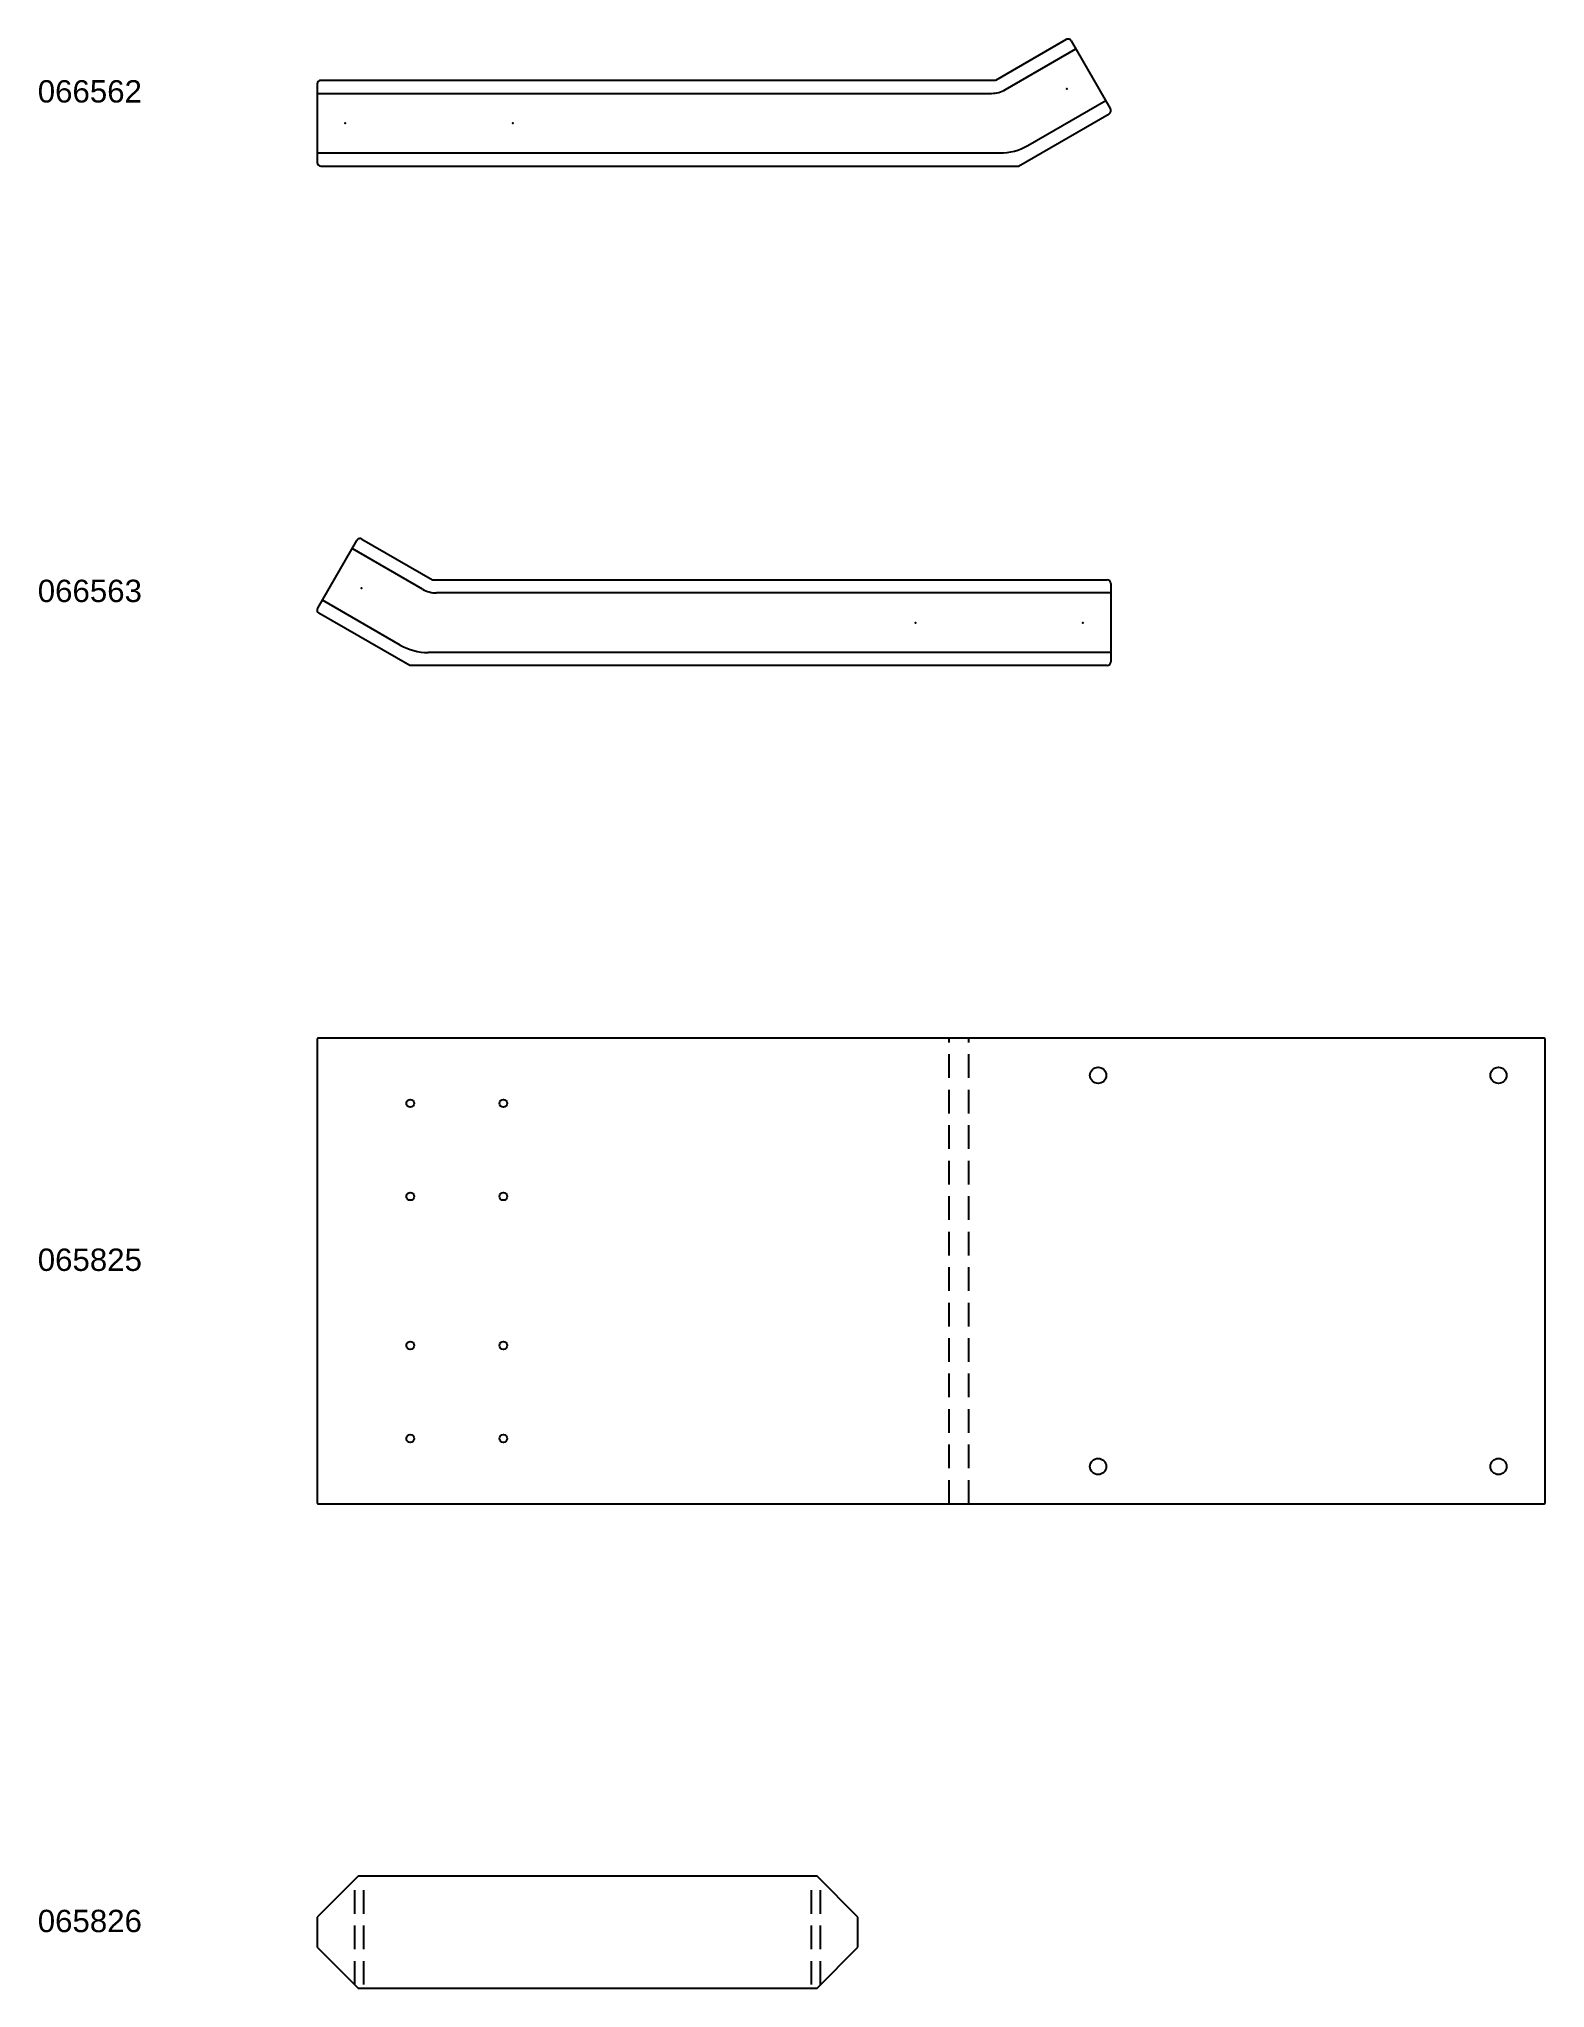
# Model space of a CAD drawing. Extents: x -149 to 659, y 0 to 1046.
import ezdxf

# ---------------------------------------------------------------- set-up
doc = ezdxf.new("R2010")
doc.units = 0
doc.header["$MEASUREMENT"] = 0
doc.linetypes.add('DASHED', pattern=[19.05, 12.7, -6.35])
doc.layers.get('0').update_dxf_attribs({"linetype": 'CONTINUOUS'})
doc.styles.get("Standard").update_dxf_attribs({"font": 'arial.ttf'})

msp = doc.modelspace()

# ---------------------------------------------------------------- linework, layer by layer
for p, q in [((402.2, 1046.1), (364.2, 1024.2)), ((426, 1009), (405, 1045.4)), ((0, 1022.2), (0, 980.2)), ((364.2, 1024.2), (2, 1024.2)), ((376.5, 978.2), (425.2, 1006.3)), ((2, 978.2), (376.5, 978.2)), ((0.3, 740.8), (21.3, 777.2)), ((24, 777.9), (62, 756)), ((62, 756), (424.2, 756)), ((426.2, 754), (426.2, 712)), ((49.7, 710), (1, 738.1)), ((424.2, 710), (49.7, 710)), ((0, 509.5), (0, 260.5)), ((658.8, 510), (0.5, 510)), ((659.3, 260.5), (659.3, 509.5)), ((0.5, 260), (658.8, 260)), ((22, 60), (0, 38)), ((268.4, 60), (22, 60)), ((290.4, 38), (268.4, 60)), ((0, 38), (0, 22)), ((290.4, 22), (290.4, 38)), ((0, 22), (22, 0)), ((268.4, 0), (290.4, 22)), ((22, 0), (268.4, 0))]:
    msp.add_line(p, q)
at = {"color": 1}
for p, q in [((369.6, 1019.2), (407.4, 1041.1)), ((0, 1017.2), (362.1, 1017.2)), ((381.6, 989.2), (423.4, 1013.4)), ((0, 985.2), (366.6, 985.2)), ((56.6, 751), (18.8, 772.9)), ((44.6, 721), (2.8, 745.2)), ((426.2, 749), (64.1, 749)), ((426.2, 717), (59.6, 717))]:
    msp.add_line(p, q, dxfattribs=at)
at = {"linetype": 'DASHED'}
for p, q in [((339.3, 260), (339.3, 510)), ((350, 260), (350, 510)), ((20.2, 1.8), (20.2, 58.2)), ((25, 1.8), (25, 58.2)), ((265.4, 1.8), (265.4, 58.2)), ((270.2, 1.8), (270.2, 58.2))]:
    msp.add_line(p, q, dxfattribs=at)
for centre, radius in [((419.3, 490), 4.35), ((634.3, 490), 4.35), ((50, 475), 2.1), ((100, 475), 2.1), ((50, 425), 2.1), ((100, 425), 2.1), ((50, 345), 2.1), ((100, 345), 2.1), ((50, 295), 2.1), ((100, 295), 2.1), ((419.3, 280), 4.35), ((634.3, 280), 4.35)]:
    msp.add_circle(centre, radius)
for centre, radius, start, end in [((403.2, 1044.4), 2, 29.9995, 120.0011), ((2, 1022.2), 2, 90, 180), ((424.2, 1008), 2, 300.0003, 29.9995), ((2, 980.2), 2, 180, 270), ((23, 776.2), 2, 59.9989, 150.0005), ((424.2, 754), 2, 0, 90), ((2, 739.8), 2, 150.0005, 239.9997), ((424.2, 712), 2, 270, 0), ((0.5, 509.5), 0.5, 90, 180), ((658.8, 509.5), 0.5, 0, 90), ((0.5, 260.5), 0.5, 180, 270), ((658.8, 260.5), 0.5, 270, 0)]:
    msp.add_arc(centre, radius, start, end)
at = {"color": 1}
for centre, radius, start, end in [((362.1, 1032.2), 15, 270, 300), ((366.6, 1015.2), 30, 270, 300), ((64.1, 764), 15, 240, 270), ((59.6, 747), 30, 240, 270)]:
    msp.add_arc(centre, radius, start, end, dxfattribs=at)
for p in [(402.5, 1019.7), (15, 1001.2), (105, 1001.2), (23.8, 751.5), (321.2, 733), (411.2, 733)]:
    msp.add_point(p)

# ---------------------------------------------------------------- texts
for s, p in [('066562', (-150, 1012.3)), ('066563', (-150, 744.1)), ('065825', (-150, 385)), ('065826', (-150, 30))]:
    msp.add_text(s, height=12).set_placement(p)

doc.saveas('drawing.dxf')
